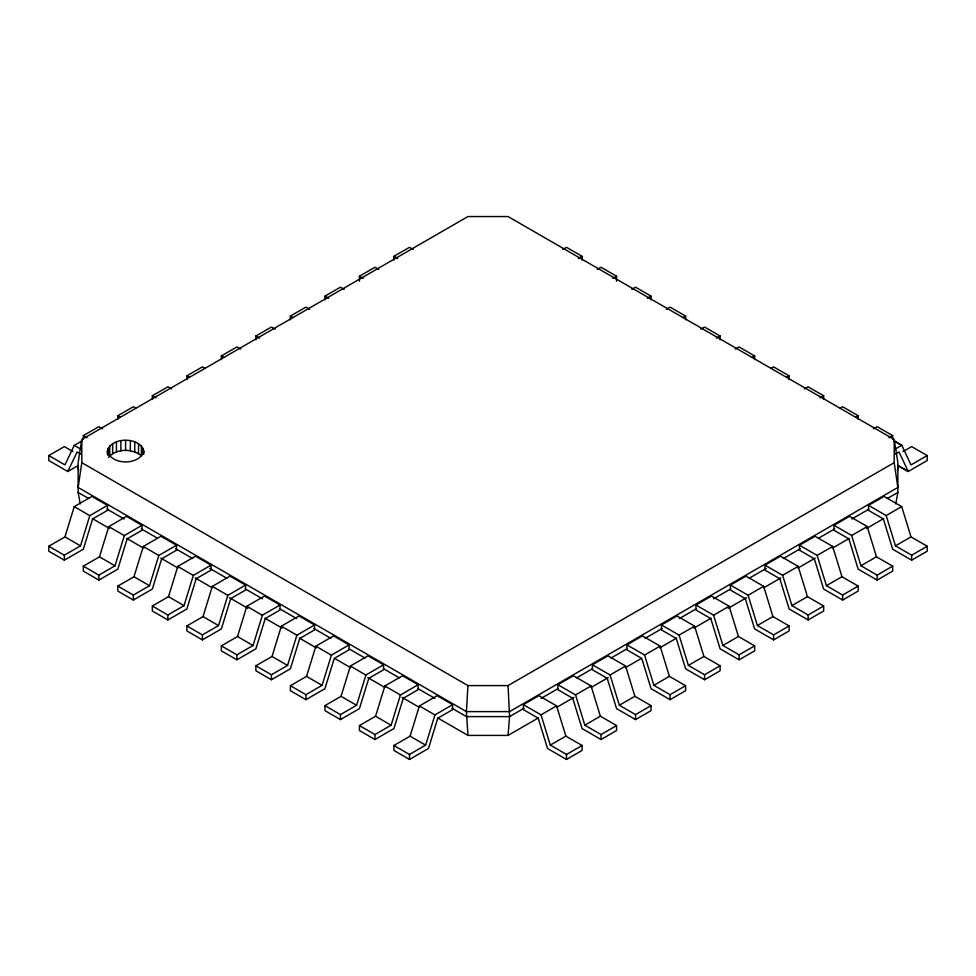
<?xml version="1.0" encoding="UTF-8"?>
<svg xmlns="http://www.w3.org/2000/svg" width="976" height="976" viewBox="0 0 976 976"><rect width="100%" height="100%" fill="white"/><g stroke="black" fill="none" stroke-linecap="round" stroke-linejoin="round"><path stroke-width="1.46" d="M895.773 503.884L897.859 492.429L897.859 462.539L894.199 439.493L508.057 216.55L467.943 216.55L81.801 439.493L81.801 462.648L467.943 685.591L466.43 711.614L467.943 735.416L508.057 735.416L538.362 717.909M508.057 735.416L509.57 716.604L508.057 685.591L894.199 462.648L894.199 439.493M81.801 462.648L78.141 487.439L466.43 711.614L509.57 711.614L897.859 487.439L894.199 462.648M81.801 439.493L78.141 462.539L78.141 492.429L80.227 503.884M897.371 470.42L897.859 467.516M107.287 453.925C106.896 435.613 144.302 435.613 143.899 453.925M143.899 451.071C139.605 465.552 111.581 465.552 107.287 451.071M64.953 536.898L74.249 506.617L91.939 496.406L107.47 505.373L107.47 510.363L92.647 518.915L83.314 549.22L64.331 560.175L48.8 551.208L48.8 546.231L64.953 536.898L80.483 545.865L89.792 515.67L107.47 505.373M99.467 556.832L108.775 526.625L126.453 516.341L141.996 525.308L141.996 530.285L127.161 538.85L117.828 569.142L98.844 580.098L83.314 571.131L83.314 566.153L99.467 556.832L114.997 565.799L124.306 535.592L141.996 525.308M133.98 576.755L143.289 546.475L160.967 536.263L176.51 545.23L176.51 550.208L161.674 558.772L152.341 589.065L133.358 600.033L117.828 591.066L117.828 586.076L133.98 576.755L149.511 585.722L158.82 555.442L176.51 545.23M168.494 596.678L177.803 566.397L195.493 556.186L211.023 565.153L211.023 570.143L196.188 578.695L186.855 609L167.872 619.955L152.341 610.988L152.341 606.011L168.494 596.678L184.025 605.645L193.333 575.45L211.023 565.153M203.008 616.612L212.317 586.405L230.007 576.121L245.537 585.088L245.537 590.065L230.714 598.63L221.369 628.922L202.386 639.878L186.855 630.911L186.855 625.933L203.008 616.612L218.539 625.579L227.847 595.372L245.537 585.088M237.522 636.535L246.83 606.255L264.52 596.043L280.051 605.01L280.051 609.988L265.228 618.552L255.883 648.845L236.9 659.813L221.369 650.846L221.369 645.856L237.522 636.535L253.052 645.502L262.361 615.222L280.051 605.01M272.036 656.47L281.344 626.177L299.034 615.966L314.565 624.933L314.565 629.923L299.742 638.475L290.409 668.78L271.426 679.735L255.883 670.768L255.883 665.791L272.036 656.47L287.566 665.437L296.875 635.23L314.565 624.933M306.549 676.392L315.858 646.185L333.548 635.901L349.079 644.868L349.079 649.845L334.256 658.41L324.923 688.702L305.939 699.658L290.409 690.691L290.409 685.713L306.549 676.392L322.08 685.359L331.389 655.152L349.079 644.868M341.063 696.315L350.372 666.035L368.062 655.823L383.592 664.79L383.592 669.768L368.769 678.332L359.436 708.625L340.453 719.593L324.923 710.626L324.923 705.636L341.063 696.315L356.594 705.282L365.902 675.002L383.592 664.79M375.577 716.25L384.886 685.957L402.576 675.746L418.106 684.713L418.106 689.703L403.283 698.255L393.95 728.56L374.967 739.515L359.436 730.548L359.436 725.571L375.577 716.25L391.108 725.217L400.416 695.01L418.106 684.713M410.091 736.172L419.399 705.965L437.089 695.681L452.62 704.648L452.62 709.625L437.797 718.19L428.464 748.482L409.481 759.45L393.95 750.471L393.95 745.493L410.091 736.172L425.634 745.139L434.93 714.932L452.62 704.648M80.569 448.997L74.249 445.349L64.953 464.881L48.8 455.56L48.8 460.538L67.783 471.506L78.141 465.528M67.783 471.506L77.116 451.986L80.825 454.121M108.519 457.451C116.29 448.191 132.382 448.448 141.447 455.755L141.447 445.788M895.37 449.021L901.812 445.227L894.053 440.749M897.859 465.43L908.217 471.408L898.994 451.925L895.26 454.072M48.8 455.56L64.331 446.593L73.029 451.607M83.314 439.371L83.314 435.638L98.844 426.671L102.578 428.818M117.828 419.436L117.828 415.703L133.358 406.736L135.847 408.175M152.341 399.513L152.341 395.78L167.872 386.813L171.605 388.96M186.855 379.591L186.855 375.845L202.386 366.878L204.875 368.318M221.369 359.656L221.369 355.923L236.9 346.956L240.633 349.103M255.883 339.733L255.883 336L271.426 327.033L275.147 329.18M290.409 319.811L290.409 316.065L305.939 307.098L309.66 309.258M324.923 299.876L324.923 296.143L340.453 287.176L344.174 289.323M359.436 281.198L359.436 276.22L374.967 267.253L378.688 269.4M393.95 260.031L393.95 256.285L409.481 247.318L413.202 249.478M74.249 445.422L82.021 440.859M562.786 249.478L566.519 247.318L582.05 256.285L582.05 260.031M48.8 546.231L64.331 555.198L80.483 545.865M578.317 258.445L582.05 256.285M597.3 269.413L601.033 267.253L616.564 276.22L616.564 281.198M83.314 566.153L98.844 575.12L114.997 565.799M612.83 278.38L616.564 276.22M631.814 289.335L635.547 287.176L651.077 296.143L651.077 299.876M117.828 586.076L133.358 595.043L149.511 585.722M647.344 298.302L651.077 296.143M666.327 309.258L670.061 307.098L685.591 316.065L685.591 319.811M152.341 606.011L167.872 614.978L184.025 605.645M683.102 317.505L685.591 316.065M700.841 329.193L704.574 327.033L720.117 336L720.117 339.733M186.855 625.933L202.386 634.9L218.539 625.579M716.372 338.16L720.117 336M735.355 349.115L739.1 346.956L754.631 355.923L754.631 359.656M221.369 645.856L236.9 654.823L253.052 645.502M752.13 357.362L754.631 355.923M771.113 368.318L773.614 366.878L789.145 375.845L789.145 379.591M255.883 665.791L271.426 674.758L287.566 665.437M786.644 377.285L789.145 375.845M804.383 388.973L808.128 386.813L823.659 395.78L823.659 399.513M290.409 685.713L305.939 694.68L322.08 685.359M819.913 397.94L823.659 395.78M840.141 408.175L842.642 406.736L858.172 415.703L858.172 419.436M324.923 705.636L340.453 714.603L356.594 705.282M855.684 417.142L858.172 415.703M873.41 428.818L877.156 426.671L892.686 435.638L892.686 439.371M359.436 725.571L374.967 734.538L391.108 725.217M888.953 437.785L892.686 435.638M902.946 451.632L911.669 446.593L927.2 455.56L927.2 460.538L908.217 471.506L897.774 465.528M393.95 745.493L409.481 754.46L425.634 745.139M927.2 455.56L910.998 464.905L901.812 445.227M523.38 704.648L538.911 695.681L556.564 705.868L565.848 736.136L582.05 745.493L582.05 750.471L566.519 759.45L547.536 748.482L538.215 718.202L523.38 709.625L523.38 704.648L541.021 714.835L550.305 745.103L566.519 754.46L582.05 745.493M557.894 684.713L573.424 675.746L591.078 685.933L600.362 716.213L616.564 725.571L616.564 730.548L601.033 739.515L582.05 728.56L572.741 698.267L557.894 689.703L557.894 684.713L575.535 694.9L584.831 725.18L601.033 734.538L616.564 725.571M592.408 664.79L607.938 655.823L625.592 666.01L634.876 696.278L651.077 705.636L651.077 710.626L635.547 719.593L616.564 708.625L607.255 678.344L592.408 669.768L592.408 664.79L610.061 674.977L619.345 705.245L635.547 714.603L651.077 705.636M626.921 644.868L642.452 635.901L660.105 646.088L669.39 676.356L685.591 685.713L685.591 690.691L670.061 699.658L651.077 688.702L641.769 658.41L626.921 649.845L626.921 644.868L644.575 655.055L653.859 685.323L670.061 694.68L685.591 685.713M661.435 624.933L676.966 615.966L694.619 626.153L703.903 656.433L720.117 665.791L720.117 670.768L704.574 679.735L685.591 668.78L676.283 638.487L661.435 629.923L661.435 624.933L679.089 635.12L688.373 665.4L704.574 674.758L720.117 665.791M695.949 605.01L711.48 596.043L729.133 606.23L738.417 636.498L754.631 645.856L754.631 650.846L739.1 659.813L720.117 648.845L710.796 618.564L695.949 609.988L695.949 605.01L713.602 615.197L722.887 645.465L739.1 654.823L754.631 645.856M730.463 585.088L745.993 576.121L763.647 586.308L772.931 616.576L789.145 625.933L789.145 630.911L773.614 639.878L754.631 628.922L745.31 598.63L730.463 590.065L730.463 585.088L748.116 595.275L757.4 625.543L773.614 634.9L789.145 625.933M764.977 565.153L780.507 556.186L798.161 566.373L807.445 596.653L823.659 606.011L823.659 610.988L808.128 619.955L789.145 609L779.824 578.707L764.977 570.143L764.977 565.153L782.63 575.34L791.914 605.62L808.128 614.978L823.659 606.011M799.49 545.23L815.033 536.263L832.674 546.45L841.959 576.718L858.172 586.076L858.172 591.066L842.642 600.033L823.659 589.065L814.338 558.784L799.49 550.208L799.49 545.23L817.144 555.417L826.428 585.685L842.642 595.043L858.172 586.076M834.004 525.308L849.547 516.341L867.188 526.515L876.472 556.796L892.686 566.153L892.686 571.131L877.156 580.098L858.172 569.142L848.852 538.85L834.004 530.285L834.004 525.308L851.658 535.482L860.942 565.763L877.156 575.12L892.686 566.153M868.53 505.373L884.061 496.406L901.702 506.593L910.986 536.873L927.2 546.231L927.2 551.208L911.669 560.175L892.686 549.22L883.365 518.927L868.53 510.363L868.53 505.373L886.171 515.56L895.456 545.84L911.669 555.198L927.2 546.231M524.051 708.247L509.57 716.604L466.43 716.604L451.949 708.247M541.155 698.365L558.272 688.483M576.694 677.844L592.493 668.731M610.927 658.092L626.714 648.967M645.148 638.328L662.253 628.446M679.369 618.577L696.474 608.695M713.59 598.813L730.695 588.931M749.129 578.292L766.233 568.41M783.35 558.54L800.466 548.658M818.888 538.02L834.687 528.894M851.792 519.025L868.908 509.143M887.33 498.504L897.859 492.429M541.021 714.835L556.564 705.868M575.535 694.9L591.078 685.933M610.061 674.977L625.592 666.01M644.575 655.055L660.105 646.088M679.089 635.12L694.619 626.153M713.602 615.197L729.133 606.23M748.116 595.275L763.647 586.308M782.63 575.34L798.161 566.373M817.144 555.417L832.674 546.45M851.658 535.482L867.188 526.515M886.171 515.56L901.702 506.593M556.82 707.258L573.949 697.364M591.078 687.47L608.219 677.588M625.348 667.694L641.159 658.556M659.617 647.905L676.746 638.023M693.875 628.129L711.016 618.235M728.145 608.341L746.591 597.69M763.732 587.796L780.861 577.902M797.99 568.02L815.131 558.126M832.26 548.231L849.388 538.337M866.529 528.455L883.658 518.561M550.305 745.103L565.848 736.136M584.831 725.18L600.362 716.213M619.345 705.245L634.876 696.278M653.859 685.323L669.39 676.356M688.373 665.4L703.903 656.433M722.887 645.465L738.417 636.498M757.4 625.543L772.931 616.576M791.914 605.62L807.445 596.653M826.428 585.685L841.959 576.718M860.942 565.763L876.472 556.796M895.456 545.84L910.986 536.873M467.943 685.591L508.057 685.591M893.894 440.908L901.665 445.398M393.95 256.285L397.671 258.445M359.436 276.22L363.157 278.367M324.923 296.143L328.644 298.29M290.409 316.065L292.885 317.505M255.883 336L259.616 338.147M221.369 355.923L223.858 357.362M186.855 375.845L189.344 377.285M152.341 395.78L156.075 397.927M117.828 415.703L120.316 417.142M83.314 435.638L87.047 437.785M78.141 492.429L88.67 498.504M107.092 509.143L124.208 519.025M141.313 528.894L157.112 538.02M175.534 548.658L192.65 558.54M209.767 568.41L226.871 578.292M245.305 588.931L262.41 598.813M279.526 608.695L296.631 618.577M313.747 628.446L330.852 638.328M349.286 648.967L365.073 658.092M383.507 668.731L399.306 677.844M417.728 688.483L434.845 698.365M74.249 506.617L89.792 515.67M108.775 526.625L124.306 535.592M143.289 546.475L158.82 555.515M177.803 566.397L193.333 575.45M212.317 586.405L227.847 595.372M246.83 606.255L262.361 615.307M281.344 626.177L296.875 635.23M315.858 646.185L331.389 655.152M350.372 666.035L365.902 675.087M384.886 685.957L400.416 695.01M419.399 705.965L434.93 714.932M92.342 518.561L109.471 528.455M126.612 538.337L143.74 548.231M160.869 558.126L178.01 568.02M195.139 577.902L212.268 587.796M229.409 597.69L247.855 608.341M264.984 618.235L282.125 628.129M299.254 638.023L316.383 647.905M334.841 658.556L350.652 667.694M367.781 677.588L384.922 687.47M402.051 697.364L419.18 707.258M437.638 717.909L467.943 735.416M78.141 467.516L78.629 470.42M911.669 555.198L911.669 560.175M877.156 575.12L877.156 580.098M842.642 595.043L842.642 600.033M808.128 614.978L808.128 619.955M773.614 634.9L773.614 639.878M739.1 654.823L739.1 659.813M704.574 674.758L704.574 679.735M670.061 694.68L670.061 699.658M635.547 714.603L635.547 719.593M601.033 734.538L601.033 739.515M566.519 754.46L566.519 759.45M409.481 754.46L409.481 759.45M374.967 734.538L374.967 739.515M340.453 714.603L340.453 719.593M305.939 694.68L305.939 699.658M271.426 674.758L271.426 679.735M236.9 654.823L236.9 659.813M202.386 634.9L202.386 639.878M167.872 614.978L167.872 619.955M143.277 448.338L143.277 454.035M138.543 443.604L138.543 453.559M134.749 441.921L134.749 451.888M133.358 595.043L133.358 600.033M130.333 440.871L130.333 450.827M125.599 440.505L125.599 450.473M120.853 440.871L120.853 450.827M116.449 441.921L116.449 451.888M112.655 443.604L112.655 453.559M109.739 445.788L109.739 455.755M107.909 448.338L107.909 455.45M98.844 575.12L98.844 580.098M64.331 555.198L64.331 560.175"/></g></svg>
